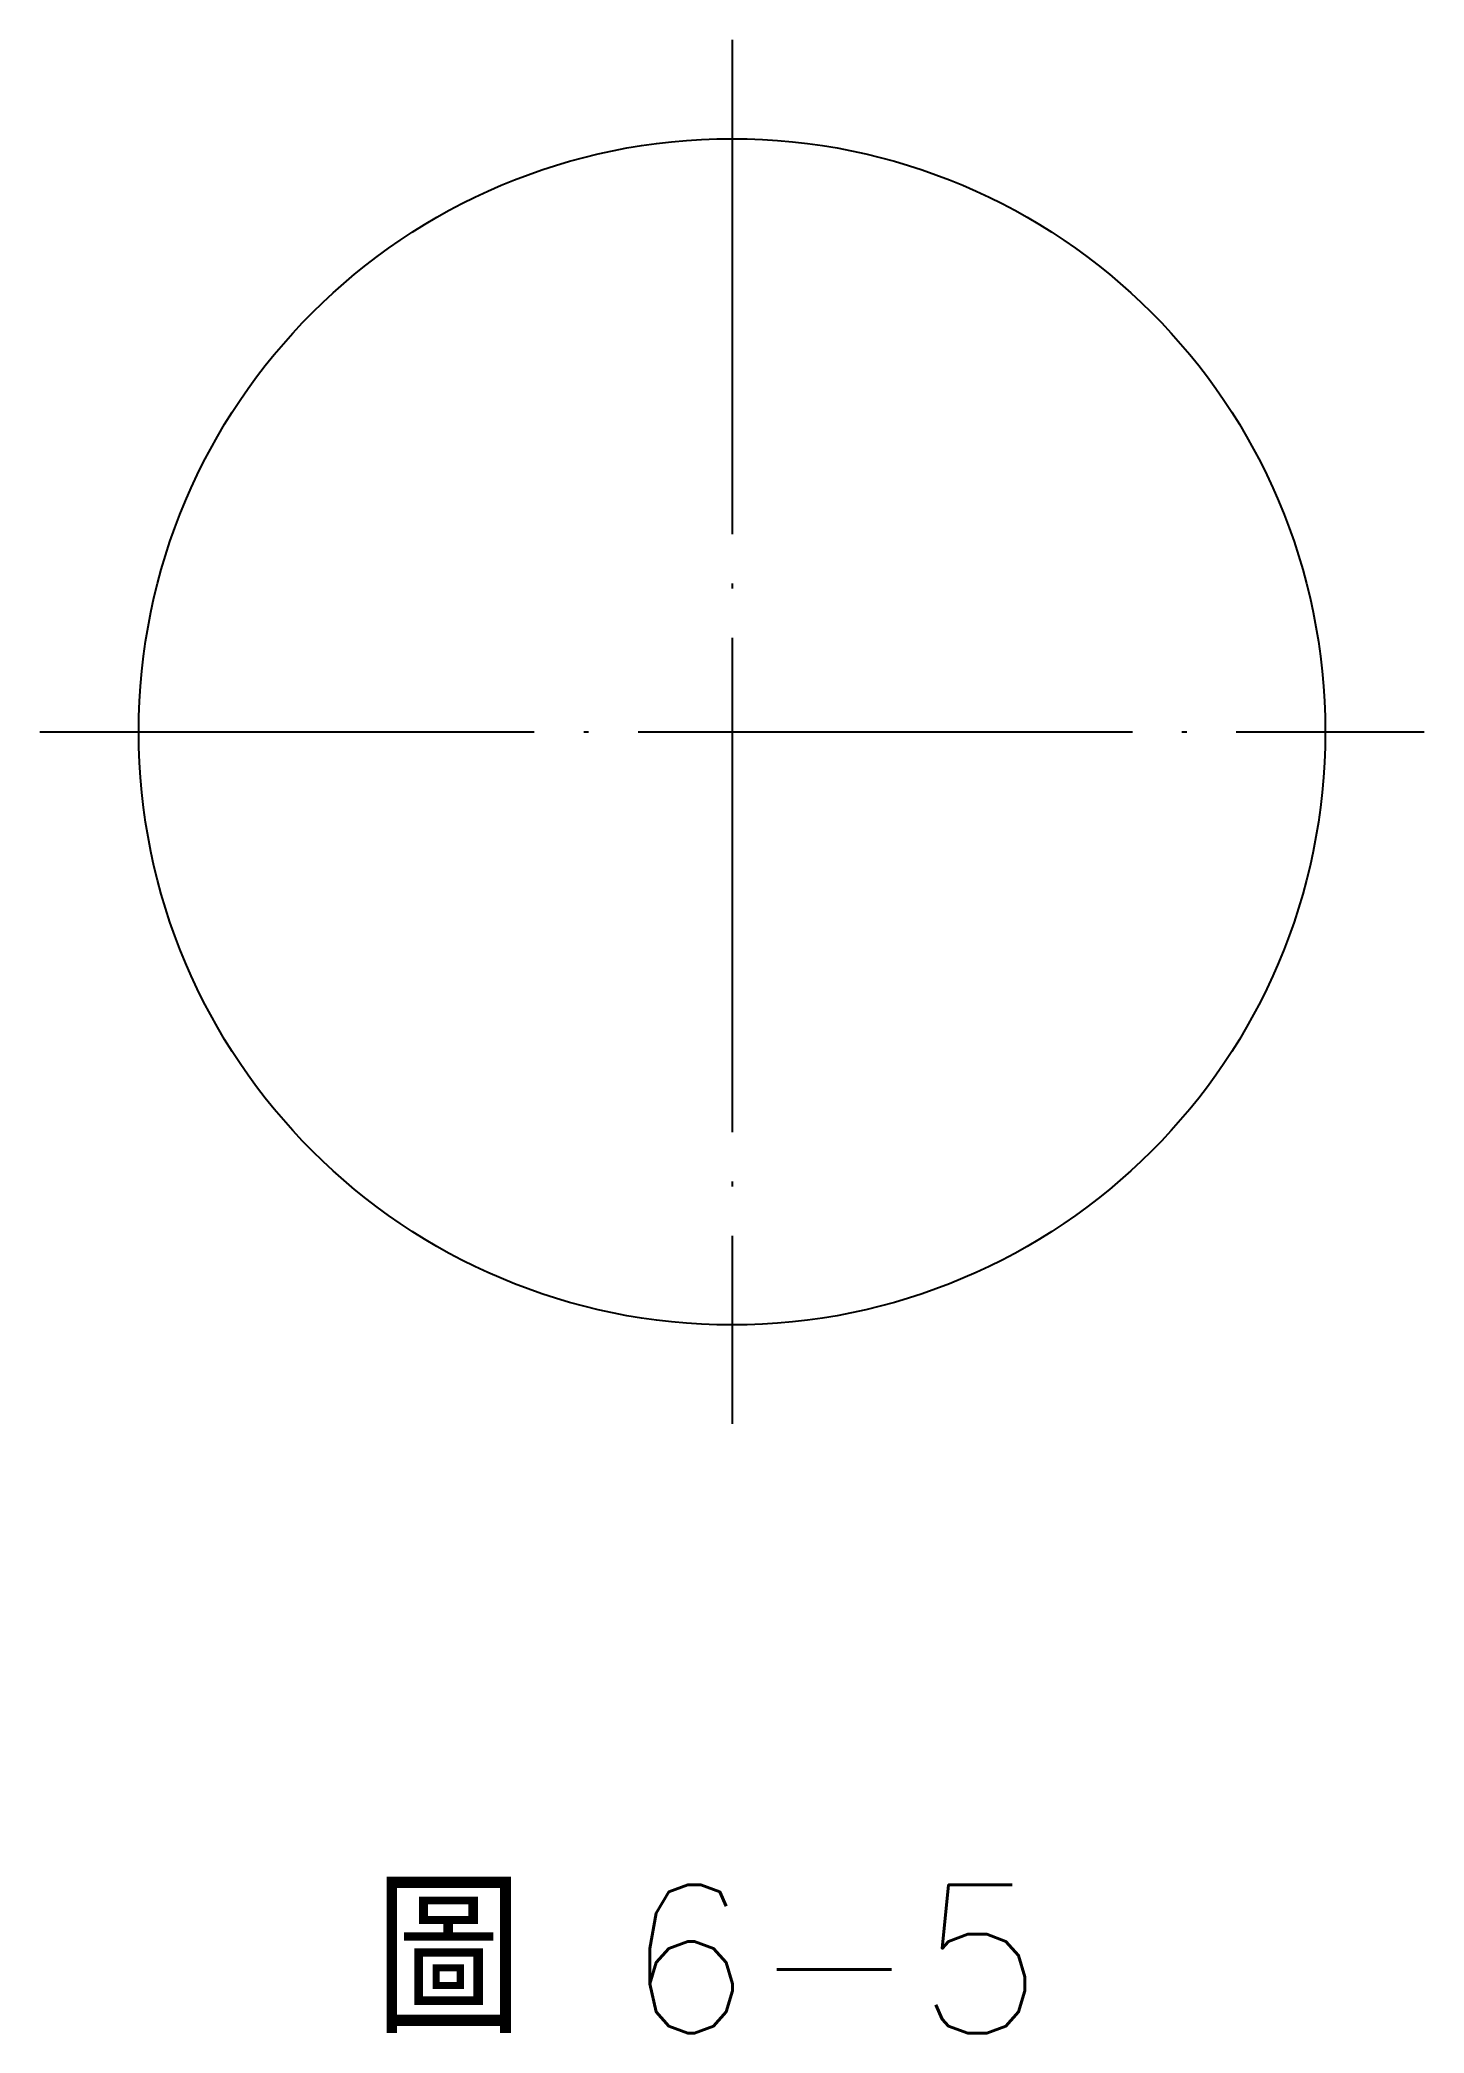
# Model space of a CAD drawing. Extents: x 101.6 to 129.6, y 242.2 to 282.5.
import ezdxf

# ---------------------------------------------------------------- set-up
doc = ezdxf.new("R2010")
doc.units = 0
doc.linetypes.add('CENT10', pattern=[12, 10, -1, 0, -1])
doc.layers.add('CENT10', color=1, linetype='CENT10')
doc.layers.add('輪廓線', color=7, linetype='CONTINUOUS')
doc.styles.add('CNS1', font='romans.shx', dxfattribs={"height": 3, "bigfont": 'chineset.shx'})

msp = doc.modelspace()

# ---------------------------------------------------------------- linework, layer by layer
at = {"layer": 'CENT10'}
for p, q in [((115.571, 282.496), (115.571, 254.496)), ((101.571, 268.496), (129.571, 268.496))]:
    msp.add_line(p, q, dxfattribs=at)
at = {"layer": '輪廓線'}
msp.add_circle((115.571, 268.496), 12, dxfattribs=at)
msp.add_circle((115.571, 268.496), 12, dxfattribs=at)

# ---------------------------------------------------------------- texts
at = {"layer": '輪廓線', "style": 'CNS1'}
msp.add_text('圖 6-5', height=3, dxfattribs=at).set_placement((108.338, 242.167))

doc.saveas('drawing.dxf')
